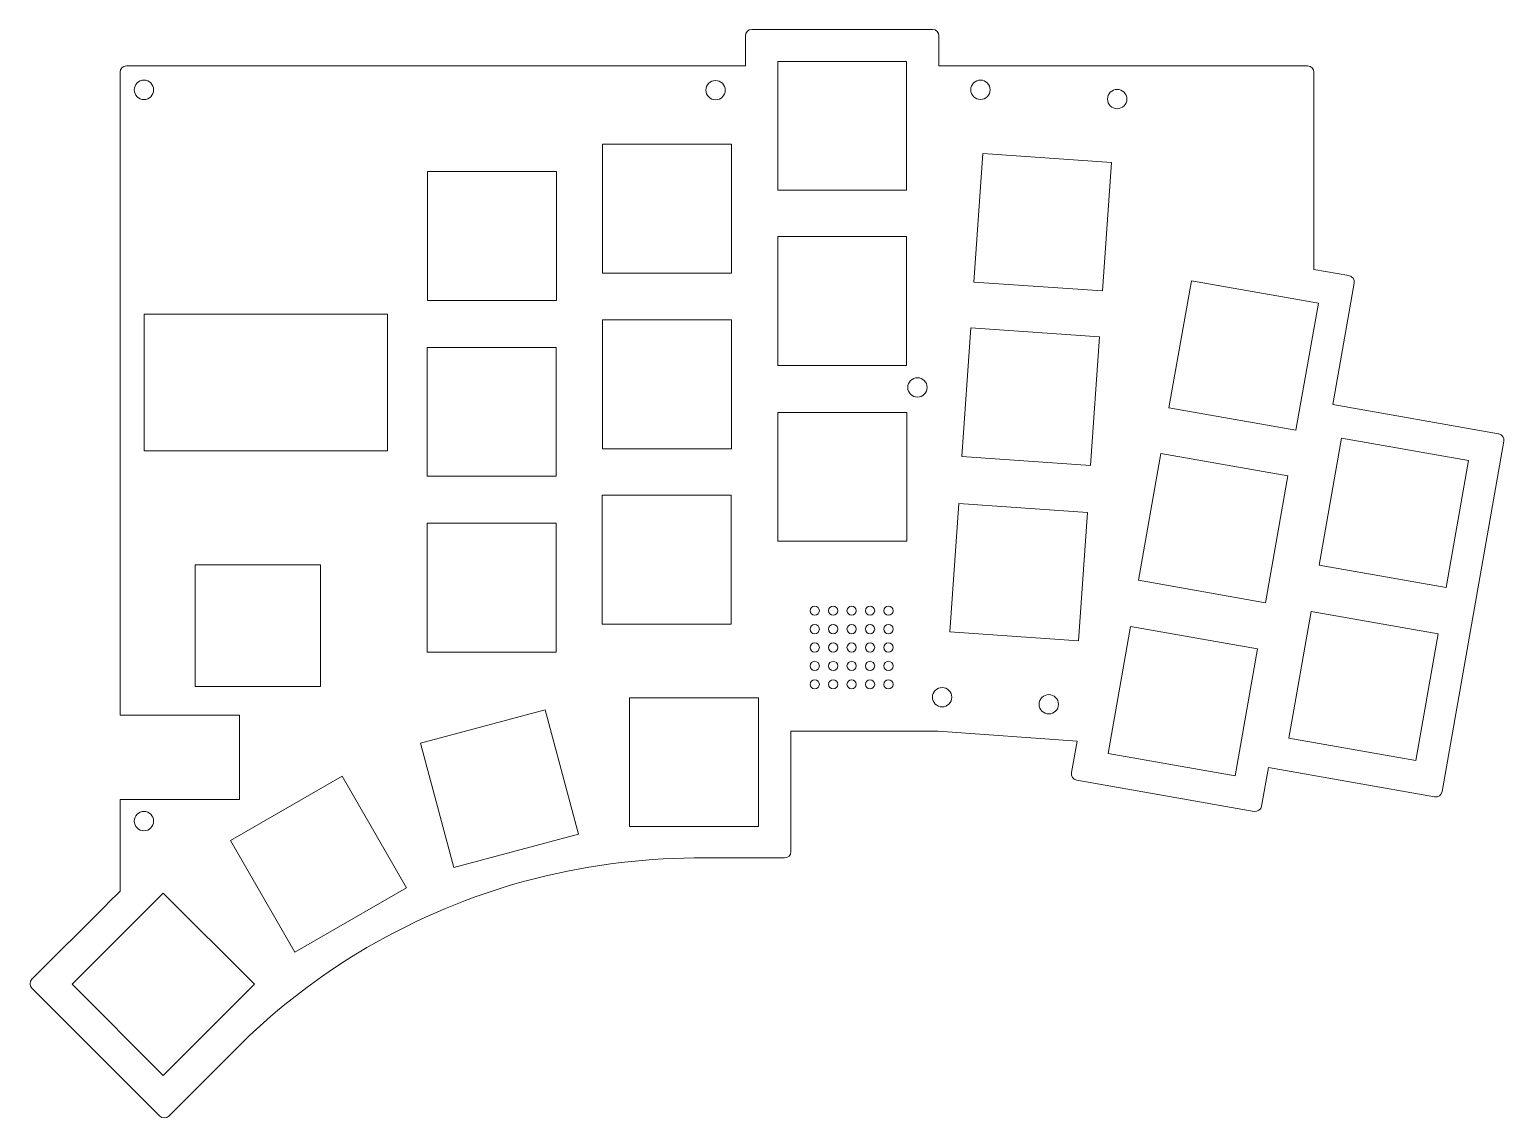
# Model space of a CAD drawing. Header units: millimetres. Extents: x 0 to 160, y 0 to 118.
import ezdxf

# ---------------------------------------------------------------- set-up
doc = ezdxf.new("R2010")
doc.units = ezdxf.units.MM
doc.header["$MEASUREMENT"] = 0
doc.layers.add('PCB holes', color=7, linetype='Continuous', lineweight=0)

msp = doc.modelspace()

# ---------------------------------------------------------------- linework, layer by layer
at = {"layer": 'PCB holes', "color": 5, "lineweight": 9, "true_color": 0x0000ff}
for points, knots in [([(159.49, 74.36), (159.49, 74.36), (141.49, 77.53), (141.49, 77.53), (141.49, 77.53), (143.81, 90.72), (143.81, 90.72), (143.88, 91.11), (143.62, 91.47), (143.24, 91.54), (143.24, 91.54), (139.44, 92.21), (139.44, 92.21), (139.44, 92.21), (139.44, 113.62), (139.44, 113.62), (139.44, 114.01), (139.13, 114.32), (138.74, 114.32), (138.74, 114.32), (98.73, 114.32), (98.73, 114.32), (98.73, 114.32), (98.73, 117.57), (98.73, 117.57), (98.73, 117.96), (98.42, 118.27), (98.04, 118.27), (98.04, 118.27), (78.41, 118.27), (78.41, 118.27), (78.02, 118.27), (77.71, 117.95), (77.71, 117.57), (77.71, 117.57), (77.71, 114.32), (77.71, 114.32), (77.71, 114.32), (10.51, 114.32), (10.51, 114.32), (10.12, 114.32), (9.81, 114.01), (9.81, 113.62), (9.81, 113.62), (9.81, 43.79), (9.81, 43.79), (9.81, 43.79), (22.78, 43.79), (22.78, 43.79), (22.78, 43.79), (22.78, 34.64), (22.78, 34.64), (22.78, 34.64), (9.81, 34.64), (9.81, 34.64), (9.81, 34.64), (9.81, 24.67), (9.81, 24.67), (9.81, 24.67), (8.5, 23.36), (8.5, 23.36), (8.5, 23.36), (8.33, 23.19), (8.33, 23.19), (8.33, 23.19), (0.25, 15.12), (0.25, 15.12), (-0.02, 14.85), (-0.02, 14.4), (0.25, 14.13), (0.25, 14.13), (14.13, 0.25), (14.13, 0.25), (14.4, -0.02), (14.84, -0.02), (15.12, 0.25), (15.12, 0.25), (23.88, 9.01), (23.88, 9.01), (27.85, 12.71), (32.2, 16), (36.61, 18.55), (42.15, 21.75), (48.1, 24.24), (53.75, 25.75), (59.91, 27.4), (66.26, 28.26), (72.14, 28.28), (72.14, 28.28), (81.95, 28.28), (81.95, 28.28), (82.34, 28.28), (82.65, 28.6), (82.65, 28.98), (82.65, 28.98), (82.65, 42.04), (82.65, 42.04), (82.65, 42.04), (98.63, 42.04), (98.63, 42.04), (98.63, 42.04), (113.72, 40.98), (113.72, 40.98), (113.72, 40.98), (113.12, 37.55), (113.12, 37.55), (113.05, 37.17), (113.3, 36.81), (113.68, 36.74), (113.68, 36.74), (132.95, 33.34), (132.95, 33.34), (133.33, 33.28), (133.7, 33.53), (133.76, 33.91), (133.76, 33.91), (134.51, 38.11), (134.51, 38.11), (134.51, 38.11), (152.54, 34.93), (152.54, 34.93), (152.92, 34.86), (153.29, 35.12), (153.35, 35.5), (153.35, 35.5), (160.06, 73.54), (160.06, 73.54), (160.13, 73.93), (159.88, 74.29), (159.5, 74.36), (159.5, 74.36), (159.5, 74.36), (159.5, 74.36), (159.5, 74.36), (159.49, 74.36), (159.49, 74.36)], [0, 0, 0, 0, 1, 1, 1, 2, 2, 2, 3, 3, 3, 4, 4, 4, 5, 5, 5, 6, 6, 6, 7, 7, 7, 8, 8, 8, 9, 9, 9, 10, 10, 10, 11, 11, 11, 12, 12, 12, 13, 13, 13, 14, 14, 14, 15, 15, 15, 16, 16, 16, 17, 17, 17, 18, 18, 18, 19, 19, 19, 20, 20, 20, 21, 21, 21, 22, 22, 22, 23, 23, 23, 24, 24, 24, 25, 25, 25, 26, 26, 26, 27, 27, 27, 28, 28, 28, 29, 29, 29, 30, 30, 30, 31, 31, 31, 32, 32, 32, 33, 33, 33, 34, 34, 34, 35, 35, 35, 36, 36, 36, 37, 37, 37, 38, 38, 38, 39, 39, 39, 40, 40, 40, 41, 41, 41, 42, 42, 42, 43, 43, 43, 44, 44, 44, 45, 45, 45, 45]), ([(81.22, 114.8), (81.22, 114.8), (95.22, 114.8), (95.22, 114.8), (95.22, 114.8), (95.22, 100.8), (95.22, 100.8), (95.22, 100.8), (81.22, 100.8), (81.22, 100.8), (81.22, 100.8), (81.22, 114.8), (81.22, 114.8), (81.22, 114.8), (81.22, 114.8), (81.22, 114.8)], [0, 0, 0, 0, 1, 1, 1, 2, 2, 2, 3, 3, 3, 4, 4, 4, 5, 5, 5, 5]), ([(11.36, 111.71), (11.36, 112.29), (11.83, 112.77), (12.41, 112.77), (12.99, 112.77), (13.46, 112.3), (13.46, 111.71), (13.46, 111.13), (12.99, 110.66), (12.41, 110.66), (11.83, 110.66), (11.36, 111.13), (11.36, 111.71)], [0, 0, 0, 0, 1, 1, 1, 2, 2, 2, 3, 3, 3, 4, 4, 4, 4]), ([(74.47, 112.73), (75.05, 112.73), (75.53, 112.26), (75.53, 111.68), (75.53, 111.1), (75.06, 110.63), (74.47, 110.63), (73.89, 110.63), (73.42, 111.1), (73.42, 111.68), (73.42, 112.26), (73.89, 112.73), (74.47, 112.73)], [0, 0, 0, 0, 1, 1, 1, 2, 2, 2, 3, 3, 3, 4, 4, 4, 4]), ([(103.24, 112.77), (103.81, 112.77), (104.29, 112.3), (104.29, 111.72), (104.29, 111.14), (103.82, 110.67), (103.24, 110.67), (102.65, 110.67), (102.18, 111.14), (102.18, 111.72), (102.18, 112.3), (102.65, 112.77), (103.24, 112.77)], [0, 0, 0, 0, 1, 1, 1, 2, 2, 2, 3, 3, 3, 4, 4, 4, 4]), ([(118.08, 111.76), (118.66, 111.76), (119.13, 111.29), (119.13, 110.71), (119.13, 110.13), (118.66, 109.66), (118.08, 109.66), (117.49, 109.66), (117.03, 110.13), (117.03, 110.71), (117.03, 111.29), (117.49, 111.76), (118.08, 111.76)], [0, 0, 0, 0, 1, 1, 1, 2, 2, 2, 3, 3, 3, 4, 4, 4, 4]), ([(62.19, 105.8), (62.19, 105.8), (76.2, 105.8), (76.2, 105.8), (76.2, 105.8), (76.2, 91.8), (76.2, 91.8), (76.2, 91.8), (62.19, 91.8), (62.19, 91.8), (62.19, 91.8), (62.19, 105.8), (62.19, 105.8), (62.19, 105.8), (62.19, 105.8), (62.19, 105.8), (62.19, 105.8), (62.19, 105.8), (62.19, 105.8)], [0, 0, 0, 0, 1, 1, 1, 2, 2, 2, 3, 3, 3, 4, 4, 4, 5, 5, 5, 6, 6, 6, 6]), ([(102.53, 90.84), (102.53, 90.84), (103.5, 104.81), (103.5, 104.81), (103.5, 104.81), (117.47, 103.83), (117.47, 103.83), (117.47, 103.83), (116.49, 89.87), (116.49, 89.87), (116.49, 89.87), (102.53, 90.84), (102.53, 90.84), (102.53, 90.84), (102.53, 90.84), (102.53, 90.84)], [0, 0, 0, 0, 1, 1, 1, 2, 2, 2, 3, 3, 3, 4, 4, 4, 5, 5, 5, 5]), ([(43.2, 102.84), (43.2, 102.84), (57.2, 102.84), (57.2, 102.84), (57.2, 102.84), (57.2, 88.84), (57.2, 88.84), (57.2, 88.84), (43.2, 88.84), (43.2, 88.84), (43.2, 88.84), (43.2, 102.84), (43.2, 102.84), (43.2, 102.84), (43.2, 102.84), (43.2, 102.84)], [0, 0, 0, 0, 1, 1, 1, 2, 2, 2, 3, 3, 3, 4, 4, 4, 5, 5, 5, 5]), ([(81.22, 95.78), (81.22, 95.78), (95.22, 95.78), (95.22, 95.78), (95.22, 95.78), (95.22, 81.78), (95.22, 81.78), (95.22, 81.78), (81.22, 81.78), (81.22, 81.78), (81.22, 81.78), (81.22, 95.78), (81.22, 95.78), (81.22, 95.78), (81.22, 95.78), (81.22, 95.78)], [0, 0, 0, 0, 1, 1, 1, 2, 2, 2, 3, 3, 3, 4, 4, 4, 5, 5, 5, 5]), ([(126.13, 90.96), (126.13, 90.96), (139.92, 88.53), (139.92, 88.53), (139.92, 88.53), (137.49, 74.74), (137.49, 74.74), (137.49, 74.74), (123.7, 77.17), (123.7, 77.17), (123.7, 77.17), (126.13, 90.96), (126.13, 90.96), (126.13, 90.96), (126.13, 90.96), (126.13, 90.96)], [0, 0, 0, 0, 1, 1, 1, 2, 2, 2, 3, 3, 3, 4, 4, 4, 5, 5, 5, 5]), ([(12.45, 87.33), (12.45, 87.33), (38.84, 87.33), (38.84, 87.33), (38.84, 87.33), (38.84, 72.51), (38.84, 72.51), (38.84, 72.51), (12.45, 72.51), (12.45, 72.51), (12.45, 72.51), (12.45, 87.33), (12.45, 87.33), (12.45, 87.33), (12.45, 87.33), (12.45, 87.33)], [0, 0, 0, 0, 1, 1, 1, 2, 2, 2, 3, 3, 3, 4, 4, 4, 5, 5, 5, 5]), ([(62.19, 86.72), (62.19, 86.72), (76.2, 86.72), (76.2, 86.72), (76.2, 86.72), (76.2, 72.72), (76.2, 72.72), (76.2, 72.72), (62.19, 72.72), (62.19, 72.72), (62.19, 72.72), (62.19, 86.72), (62.19, 86.72)], [0, 0, 0, 0, 1, 1, 1, 2, 2, 2, 3, 3, 3, 4, 4, 4, 4]), ([(115.17, 70.9), (115.17, 70.9), (101.2, 71.88), (101.2, 71.88), (101.2, 71.88), (102.18, 85.85), (102.18, 85.85), (102.18, 85.85), (116.14, 84.87), (116.14, 84.87), (116.14, 84.87), (115.17, 70.9), (115.17, 70.9), (115.17, 70.9), (115.17, 70.9), (115.17, 70.9)], [0, 0, 0, 0, 1, 1, 1, 2, 2, 2, 3, 3, 3, 4, 4, 4, 5, 5, 5, 5]), ([(43.17, 83.74), (43.17, 83.74), (57.17, 83.74), (57.17, 83.74), (57.17, 83.74), (57.17, 69.74), (57.17, 69.74), (57.17, 69.74), (43.17, 69.74), (43.17, 69.74), (43.17, 69.74), (43.17, 83.74), (43.17, 83.74)], [0, 0, 0, 0, 1, 1, 1, 2, 2, 2, 3, 3, 3, 4, 4, 4, 4]), ([(96.39, 78.34), (95.81, 78.34), (95.34, 78.81), (95.34, 79.39), (95.34, 79.97), (95.81, 80.44), (96.39, 80.44), (96.97, 80.44), (97.44, 79.97), (97.44, 79.39), (97.44, 78.81), (96.97, 78.34), (96.39, 78.34)], [0, 0, 0, 0, 1, 1, 1, 2, 2, 2, 3, 3, 3, 4, 4, 4, 4]), ([(95.25, 62.69), (95.25, 62.69), (81.24, 62.69), (81.24, 62.69), (81.24, 62.69), (81.24, 76.68), (81.24, 76.68), (81.24, 76.68), (95.25, 76.68), (95.25, 76.68), (95.25, 76.68), (95.25, 62.69), (95.25, 62.69)], [0, 0, 0, 0, 1, 1, 1, 2, 2, 2, 3, 3, 3, 4, 4, 4, 4]), ([(153.78, 57.66), (153.78, 57.66), (140, 60.09), (140, 60.09), (140, 60.09), (142.43, 73.88), (142.43, 73.88), (142.43, 73.88), (156.21, 71.45), (156.21, 71.45), (156.21, 71.45), (153.78, 57.66), (153.78, 57.66), (153.78, 57.66), (153.78, 57.66), (153.78, 57.66)], [0, 0, 0, 0, 1, 1, 1, 2, 2, 2, 3, 3, 3, 4, 4, 4, 5, 5, 5, 5]), ([(134.19, 56.01), (134.19, 56.01), (120.4, 58.44), (120.4, 58.44), (120.4, 58.44), (122.83, 72.23), (122.83, 72.23), (122.83, 72.23), (136.62, 69.8), (136.62, 69.8), (136.62, 69.8), (134.19, 56.01), (134.19, 56.01), (134.19, 56.01), (134.19, 56.01), (134.19, 56.01)], [0, 0, 0, 0, 1, 1, 1, 2, 2, 2, 3, 3, 3, 4, 4, 4, 5, 5, 5, 5]), ([(62.17, 67.69), (62.17, 67.69), (76.17, 67.69), (76.17, 67.69), (76.17, 67.69), (76.17, 53.69), (76.17, 53.69), (76.17, 53.69), (62.17, 53.69), (62.17, 53.69), (62.17, 53.69), (62.17, 67.69), (62.17, 67.69)], [0, 0, 0, 0, 1, 1, 1, 2, 2, 2, 3, 3, 3, 4, 4, 4, 4]), ([(113.86, 51.85), (113.86, 51.85), (99.89, 52.83), (99.89, 52.83), (99.89, 52.83), (100.87, 66.79), (100.87, 66.79), (100.87, 66.79), (114.84, 65.82), (114.84, 65.82), (114.84, 65.82), (113.86, 51.85), (113.86, 51.85)], [0, 0, 0, 0, 1, 1, 1, 2, 2, 2, 3, 3, 3, 4, 4, 4, 4]), ([(43.17, 64.64), (43.17, 64.64), (57.17, 64.64), (57.17, 64.64), (57.17, 64.64), (57.17, 50.64), (57.17, 50.64), (57.17, 50.64), (43.17, 50.64), (43.17, 50.64), (43.17, 50.64), (43.17, 64.64), (43.17, 64.64)], [0, 0, 0, 0, 1, 1, 1, 2, 2, 2, 3, 3, 3, 4, 4, 4, 4]), ([(17.96, 46.91), (17.96, 46.91), (17.96, 60.11), (17.96, 60.11), (17.96, 60.11), (31.56, 60.11), (31.56, 60.11), (31.56, 60.11), (31.56, 46.91), (31.56, 46.91), (31.56, 46.91), (17.96, 46.91), (17.96, 46.91)], [0, 0, 0, 0, 1, 1, 1, 2, 2, 2, 3, 3, 3, 4, 4, 4, 4]), ([(85.24, 54.64), (84.97, 54.64), (84.74, 54.86), (84.74, 55.14), (84.74, 55.42), (84.97, 55.64), (85.24, 55.64), (85.52, 55.64), (85.74, 55.42), (85.74, 55.14), (85.74, 54.86), (85.52, 54.64), (85.24, 54.64)], [0, 0, 0, 0, 1, 1, 1, 2, 2, 2, 3, 3, 3, 4, 4, 4, 4]), ([(87.24, 54.64), (86.97, 54.64), (86.74, 54.86), (86.74, 55.14), (86.74, 55.42), (86.97, 55.64), (87.24, 55.64), (87.52, 55.64), (87.75, 55.42), (87.75, 55.14), (87.75, 54.86), (87.52, 54.64), (87.24, 54.64)], [0, 0, 0, 0, 1, 1, 1, 2, 2, 2, 3, 3, 3, 4, 4, 4, 4]), ([(89.24, 54.64), (88.97, 54.64), (88.74, 54.86), (88.74, 55.14), (88.74, 55.42), (88.97, 55.64), (89.24, 55.64), (89.52, 55.64), (89.75, 55.42), (89.75, 55.14), (89.75, 54.86), (89.52, 54.64), (89.24, 54.64)], [0, 0, 0, 0, 1, 1, 1, 2, 2, 2, 3, 3, 3, 4, 4, 4, 4]), ([(91.24, 54.64), (90.97, 54.64), (90.74, 54.86), (90.74, 55.14), (90.74, 55.42), (90.97, 55.64), (91.24, 55.64), (91.52, 55.64), (91.75, 55.42), (91.75, 55.14), (91.75, 54.86), (91.52, 54.64), (91.24, 54.64)], [0, 0, 0, 0, 1, 1, 1, 2, 2, 2, 3, 3, 3, 4, 4, 4, 4]), ([(93.24, 54.64), (92.97, 54.64), (92.74, 54.86), (92.74, 55.14), (92.74, 55.42), (92.97, 55.64), (93.24, 55.64), (93.52, 55.64), (93.75, 55.42), (93.75, 55.14), (93.75, 54.86), (93.52, 54.64), (93.24, 54.64)], [0, 0, 0, 0, 1, 1, 1, 2, 2, 2, 3, 3, 3, 4, 4, 4, 4]), ([(150.49, 38.85), (150.49, 38.85), (136.71, 41.28), (136.71, 41.28), (136.71, 41.28), (139.14, 55.06), (139.14, 55.06), (139.14, 55.06), (152.92, 52.63), (152.92, 52.63), (152.92, 52.63), (150.49, 38.85), (150.49, 38.85), (150.49, 38.85), (150.49, 38.85), (150.49, 38.85)], [0, 0, 0, 0, 1, 1, 1, 2, 2, 2, 3, 3, 3, 4, 4, 4, 5, 5, 5, 5]), ([(85.24, 52.64), (84.97, 52.64), (84.74, 52.86), (84.74, 53.14), (84.74, 53.42), (84.97, 53.64), (85.24, 53.64), (85.52, 53.64), (85.74, 53.42), (85.74, 53.14), (85.74, 52.86), (85.52, 52.64), (85.24, 52.64)], [0, 0, 0, 0, 1, 1, 1, 2, 2, 2, 3, 3, 3, 4, 4, 4, 4]), ([(87.24, 52.64), (86.97, 52.64), (86.74, 52.86), (86.74, 53.14), (86.74, 53.42), (86.97, 53.64), (87.24, 53.64), (87.52, 53.64), (87.75, 53.42), (87.75, 53.14), (87.75, 52.86), (87.52, 52.64), (87.24, 52.64)], [0, 0, 0, 0, 1, 1, 1, 2, 2, 2, 3, 3, 3, 4, 4, 4, 4]), ([(89.24, 52.64), (88.97, 52.64), (88.74, 52.86), (88.74, 53.14), (88.74, 53.42), (88.97, 53.64), (89.24, 53.64), (89.52, 53.64), (89.75, 53.42), (89.75, 53.14), (89.75, 52.86), (89.52, 52.64), (89.24, 52.64)], [0, 0, 0, 0, 1, 1, 1, 2, 2, 2, 3, 3, 3, 4, 4, 4, 4]), ([(91.24, 52.64), (90.97, 52.64), (90.74, 52.86), (90.74, 53.14), (90.74, 53.42), (90.97, 53.64), (91.24, 53.64), (91.52, 53.64), (91.75, 53.42), (91.75, 53.14), (91.75, 52.86), (91.52, 52.64), (91.24, 52.64)], [0, 0, 0, 0, 1, 1, 1, 2, 2, 2, 3, 3, 3, 4, 4, 4, 4]), ([(93.24, 52.64), (92.97, 52.64), (92.74, 52.86), (92.74, 53.14), (92.74, 53.42), (92.97, 53.64), (93.24, 53.64), (93.52, 53.64), (93.75, 53.42), (93.75, 53.14), (93.75, 52.86), (93.52, 52.64), (93.24, 52.64)], [0, 0, 0, 0, 1, 1, 1, 2, 2, 2, 3, 3, 3, 4, 4, 4, 4]), ([(130.9, 37.2), (130.9, 37.2), (117.11, 39.63), (117.11, 39.63), (117.11, 39.63), (119.54, 53.42), (119.54, 53.42), (119.54, 53.42), (133.33, 50.98), (133.33, 50.98), (133.33, 50.98), (130.9, 37.2), (130.9, 37.2)], [0, 0, 0, 0, 1, 1, 1, 2, 2, 2, 3, 3, 3, 4, 4, 4, 4]), ([(85.24, 50.64), (84.97, 50.64), (84.74, 50.86), (84.74, 51.14), (84.74, 51.42), (84.97, 51.64), (85.24, 51.64), (85.52, 51.64), (85.74, 51.42), (85.74, 51.14), (85.74, 50.86), (85.52, 50.64), (85.24, 50.64)], [0, 0, 0, 0, 1, 1, 1, 2, 2, 2, 3, 3, 3, 4, 4, 4, 4]), ([(87.24, 50.64), (86.97, 50.64), (86.74, 50.86), (86.74, 51.14), (86.74, 51.42), (86.97, 51.64), (87.24, 51.64), (87.52, 51.64), (87.75, 51.42), (87.75, 51.14), (87.75, 50.86), (87.52, 50.64), (87.24, 50.64)], [0, 0, 0, 0, 1, 1, 1, 2, 2, 2, 3, 3, 3, 4, 4, 4, 4]), ([(89.24, 50.64), (88.97, 50.64), (88.74, 50.86), (88.74, 51.14), (88.74, 51.42), (88.97, 51.64), (89.24, 51.64), (89.52, 51.64), (89.75, 51.42), (89.75, 51.14), (89.75, 50.86), (89.52, 50.64), (89.24, 50.64)], [0, 0, 0, 0, 1, 1, 1, 2, 2, 2, 3, 3, 3, 4, 4, 4, 4]), ([(91.24, 50.64), (90.97, 50.64), (90.74, 50.86), (90.74, 51.14), (90.74, 51.42), (90.97, 51.64), (91.24, 51.64), (91.52, 51.64), (91.75, 51.42), (91.75, 51.14), (91.75, 50.86), (91.52, 50.64), (91.24, 50.64)], [0, 0, 0, 0, 1, 1, 1, 2, 2, 2, 3, 3, 3, 4, 4, 4, 4]), ([(93.24, 50.64), (92.97, 50.64), (92.74, 50.86), (92.74, 51.14), (92.74, 51.42), (92.97, 51.64), (93.24, 51.64), (93.52, 51.64), (93.75, 51.42), (93.75, 51.14), (93.75, 50.86), (93.52, 50.64), (93.24, 50.64)], [0, 0, 0, 0, 1, 1, 1, 2, 2, 2, 3, 3, 3, 4, 4, 4, 4]), ([(85.24, 48.64), (84.97, 48.64), (84.74, 48.86), (84.74, 49.14), (84.74, 49.42), (84.97, 49.64), (85.24, 49.64), (85.52, 49.64), (85.74, 49.42), (85.74, 49.14), (85.74, 48.86), (85.52, 48.64), (85.24, 48.64)], [0, 0, 0, 0, 1, 1, 1, 2, 2, 2, 3, 3, 3, 4, 4, 4, 4]), ([(87.24, 48.64), (86.97, 48.64), (86.74, 48.86), (86.74, 49.14), (86.74, 49.42), (86.97, 49.64), (87.24, 49.64), (87.52, 49.64), (87.75, 49.42), (87.75, 49.14), (87.75, 48.86), (87.52, 48.64), (87.24, 48.64)], [0, 0, 0, 0, 1, 1, 1, 2, 2, 2, 3, 3, 3, 4, 4, 4, 4]), ([(89.24, 48.64), (88.97, 48.64), (88.74, 48.86), (88.74, 49.14), (88.74, 49.42), (88.97, 49.64), (89.24, 49.64), (89.52, 49.64), (89.75, 49.42), (89.75, 49.14), (89.75, 48.86), (89.52, 48.64), (89.24, 48.64)], [0, 0, 0, 0, 1, 1, 1, 2, 2, 2, 3, 3, 3, 4, 4, 4, 4]), ([(91.24, 48.64), (90.97, 48.64), (90.74, 48.86), (90.74, 49.14), (90.74, 49.42), (90.97, 49.64), (91.24, 49.64), (91.52, 49.64), (91.75, 49.42), (91.75, 49.14), (91.75, 48.86), (91.52, 48.64), (91.24, 48.64)], [0, 0, 0, 0, 1, 1, 1, 2, 2, 2, 3, 3, 3, 4, 4, 4, 4]), ([(93.24, 48.64), (92.97, 48.64), (92.74, 48.86), (92.74, 49.14), (92.74, 49.42), (92.97, 49.64), (93.24, 49.64), (93.52, 49.64), (93.75, 49.42), (93.75, 49.14), (93.75, 48.86), (93.52, 48.64), (93.24, 48.64)], [0, 0, 0, 0, 1, 1, 1, 2, 2, 2, 3, 3, 3, 4, 4, 4, 4]), ([(85.24, 46.64), (84.97, 46.64), (84.74, 46.86), (84.74, 47.14), (84.74, 47.42), (84.97, 47.64), (85.24, 47.64), (85.52, 47.64), (85.74, 47.42), (85.74, 47.14), (85.74, 46.86), (85.52, 46.64), (85.24, 46.64)], [0, 0, 0, 0, 1, 1, 1, 2, 2, 2, 3, 3, 3, 4, 4, 4, 4]), ([(87.24, 46.64), (86.97, 46.64), (86.74, 46.86), (86.74, 47.14), (86.74, 47.42), (86.97, 47.64), (87.24, 47.64), (87.52, 47.64), (87.75, 47.42), (87.75, 47.14), (87.75, 46.86), (87.52, 46.64), (87.24, 46.64)], [0, 0, 0, 0, 1, 1, 1, 2, 2, 2, 3, 3, 3, 4, 4, 4, 4]), ([(89.24, 46.64), (88.97, 46.64), (88.74, 46.86), (88.74, 47.14), (88.74, 47.42), (88.97, 47.64), (89.24, 47.64), (89.52, 47.64), (89.75, 47.42), (89.75, 47.14), (89.75, 46.86), (89.52, 46.64), (89.24, 46.64)], [0, 0, 0, 0, 1, 1, 1, 2, 2, 2, 3, 3, 3, 4, 4, 4, 4]), ([(91.24, 46.64), (90.97, 46.64), (90.74, 46.86), (90.74, 47.14), (90.74, 47.42), (90.97, 47.64), (91.24, 47.64), (91.52, 47.64), (91.75, 47.42), (91.75, 47.14), (91.75, 46.86), (91.52, 46.64), (91.24, 46.64)], [0, 0, 0, 0, 1, 1, 1, 2, 2, 2, 3, 3, 3, 4, 4, 4, 4]), ([(93.24, 46.64), (92.97, 46.64), (92.74, 46.86), (92.74, 47.14), (92.74, 47.42), (92.97, 47.64), (93.24, 47.64), (93.52, 47.64), (93.75, 47.42), (93.75, 47.14), (93.75, 46.86), (93.52, 46.64), (93.24, 46.64)], [0, 0, 0, 0, 1, 1, 1, 2, 2, 2, 3, 3, 3, 4, 4, 4, 4]), ([(99.07, 44.69), (98.49, 44.69), (98.02, 45.16), (98.02, 45.74), (98.02, 46.32), (98.49, 46.79), (99.07, 46.79), (99.65, 46.79), (100.12, 46.32), (100.12, 45.74), (100.12, 45.16), (99.65, 44.69), (99.07, 44.69)], [0, 0, 0, 0, 1, 1, 1, 2, 2, 2, 3, 3, 3, 4, 4, 4, 4]), ([(79.12, 31.69), (79.12, 31.69), (65.12, 31.69), (65.12, 31.69), (65.12, 31.69), (65.12, 45.69), (65.12, 45.69), (65.12, 45.69), (79.12, 45.69), (79.12, 45.69), (79.12, 45.69), (79.12, 31.69), (79.12, 31.69)], [0, 0, 0, 0, 1, 1, 1, 2, 2, 2, 3, 3, 3, 4, 4, 4, 4]), ([(110.65, 43.92), (110.07, 43.92), (109.6, 44.39), (109.6, 44.97), (109.6, 45.55), (110.07, 46.02), (110.65, 46.02), (111.23, 46.02), (111.7, 45.55), (111.7, 44.97), (111.7, 44.39), (111.23, 43.92), (110.65, 43.92)], [0, 0, 0, 0, 1, 1, 1, 2, 2, 2, 3, 3, 3, 4, 4, 4, 4]), ([(46.06, 27.24), (46.06, 27.24), (42.44, 40.76), (42.44, 40.76), (42.44, 40.76), (55.96, 44.38), (55.96, 44.38), (55.96, 44.38), (59.58, 30.86), (59.58, 30.86), (59.58, 30.86), (46.06, 27.24), (46.06, 27.24), (46.06, 27.24), (46.06, 27.24), (46.06, 27.24)], [0, 0, 0, 0, 1, 1, 1, 2, 2, 2, 3, 3, 3, 4, 4, 4, 5, 5, 5, 5]), ([(28.79, 18.04), (28.79, 18.04), (21.79, 30.17), (21.79, 30.17), (21.79, 30.17), (33.92, 37.17), (33.92, 37.17), (33.92, 37.17), (40.92, 25.04), (40.92, 25.04), (40.92, 25.04), (28.79, 18.04), (28.79, 18.04)], [0, 0, 0, 0, 1, 1, 1, 2, 2, 2, 3, 3, 3, 4, 4, 4, 4]), ([(12.41, 33.34), (12.99, 33.34), (13.46, 32.87), (13.46, 32.28), (13.46, 31.7), (12.99, 31.23), (12.41, 31.23), (11.83, 31.23), (11.36, 31.7), (11.36, 32.28), (11.36, 32.87), (11.83, 33.34), (12.41, 33.34)], [0, 0, 0, 0, 1, 1, 1, 2, 2, 2, 3, 3, 3, 4, 4, 4, 4]), ([(14.5, 4.66), (14.5, 4.66), (4.6, 14.56), (4.6, 14.56), (4.6, 14.56), (14.5, 24.46), (14.5, 24.46), (14.5, 24.46), (24.4, 14.56), (24.4, 14.56), (24.4, 14.56), (14.5, 4.66), (14.5, 4.66)], [0, 0, 0, 0, 1, 1, 1, 2, 2, 2, 3, 3, 3, 4, 4, 4, 4])]:
    msp.add_open_spline(points, degree=3, knots=knots, dxfattribs=at)

doc.saveas('drawing.dxf')
